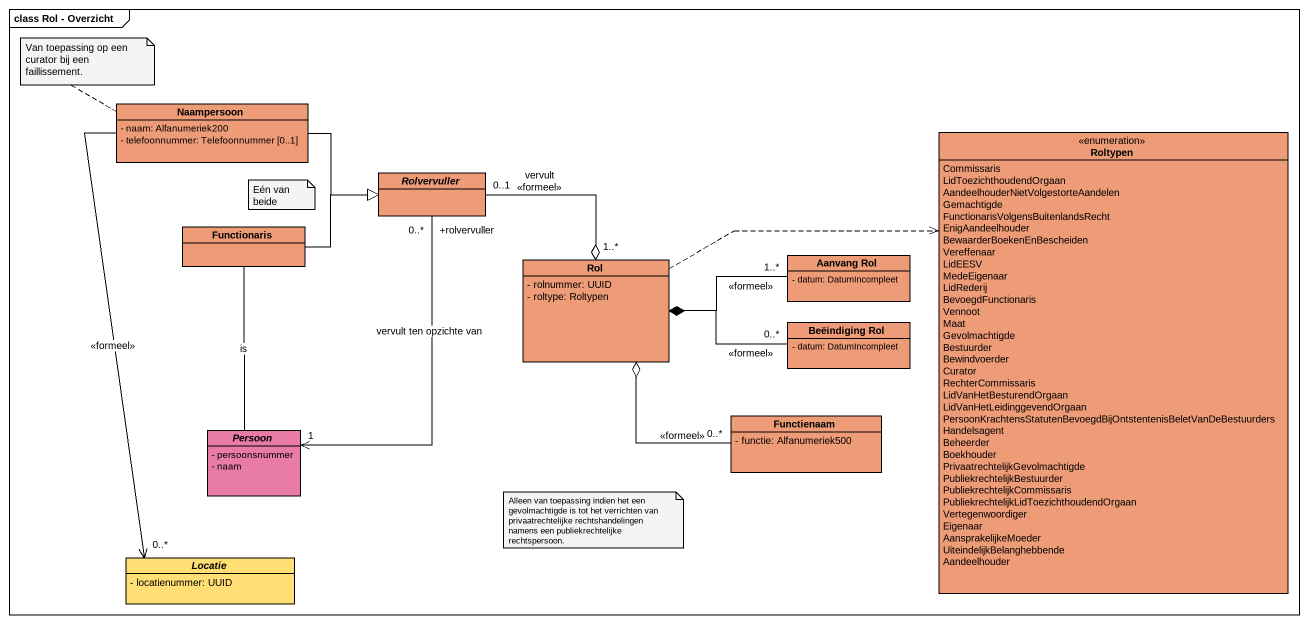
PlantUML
@startuml
mainframe class Rol - Overzicht
hide circle
hide empty members
skinparam classAttributeIconSize 0
class Naampersoon #EE9B78 {
  - naam: Alfanumeriek200
  - telefoonnummer: Telefoonnummer [0..1]
}
enum Roltypen #EE9B78 {
  Commissaris
  LidToezichthoudendOrgaan
  AandeelhouderNietVolgestorteAandelen
  Gemachtigde
  FunctionarisVolgensBuitenlandsRecht
  EnigAandeelhouder
  BewaarderBoekenEnBescheiden
  Vereffenaar
  LidEESV
  MedeEigenaar
  LidRederij
  BevoegdFunctionaris
  Vennoot
  Maat
  Gevolmachtigde
  Bestuurder
  Bewindvoerder
  Curator
  RechterCommissaris
  LidVanHetBesturendOrgaan
  LidVanHetLeidinggevendOrgaan
  PersoonKrachtensStatutenBevoegdBijOntstentenisBeletVanDeBestuurders
  Handelsagent
  Beheerder
  Boekhouder
  PrivaatrechtelijkGevolmachtigde
  PubliekrechtelijkBestuurder
  PubliekrechtelijkCommissaris
  PubliekrechtelijkLidToezichthoudendOrgaan
  Vertegenwoordiger
  Eigenaar
  AansprakelijkeMoeder
  UiteindelijkBelanghebbende
  Aandeelhouder
}
abstract class Rolvervuller #EE9B78
class Functionaris #EE9B78
class Rol #EE9B78 {
  - rolnummer: UUID
  - roltype: Roltypen
}
class "Aanvang Rol" as Aanvang_Rol #EE9B78 {
  - datum: DatumIncompleet
}
class "Beëindiging Rol" as Beëindiging_Rol #EE9B78 {
  - datum: DatumIncompleet
}
abstract class Persoon #E87CA4 {
  - persoonsnummer
  - naam
}
class Functienaam #EE9B78 {
  - functie: Alfanumeriek500
}
abstract class Locatie #FFDE73 {
  - locatienummer: UUID
}
Naampersoon -right-|> Rolvervuller
Naampersoon --> "0..*" Locatie : <<formeel>>
Rolvervuller "0..1" --o "1..*" Rol : vervult\n<<formeel>>
Rolvervuller "+rolvervuller\n0..*" --> "1" Persoon : vervult ten opzichte van
Functionaris -right-|> Rolvervuller
Functionaris -- Persoon : is
Rol .right.> Roltypen
Aanvang_Rol "1..*" -left-* Rol : <<formeel>>
Beëindiging_Rol "0..*" -left-* Rol : <<formeel>>
Functienaam "0..*" -up-o Rol : <<formeel>>
note left of Naampersoon : Van toepassing op een curator bij een faillissement.
note as N2
  Eén van beide
end note
note as N3
  Alleen van toepassing indien het een gevolmachtigde is tot het verrichten van privaatrechtelijke rechtshandelingen namens een publiekrechtelijke rechtspersoon.
end note
@enduml
